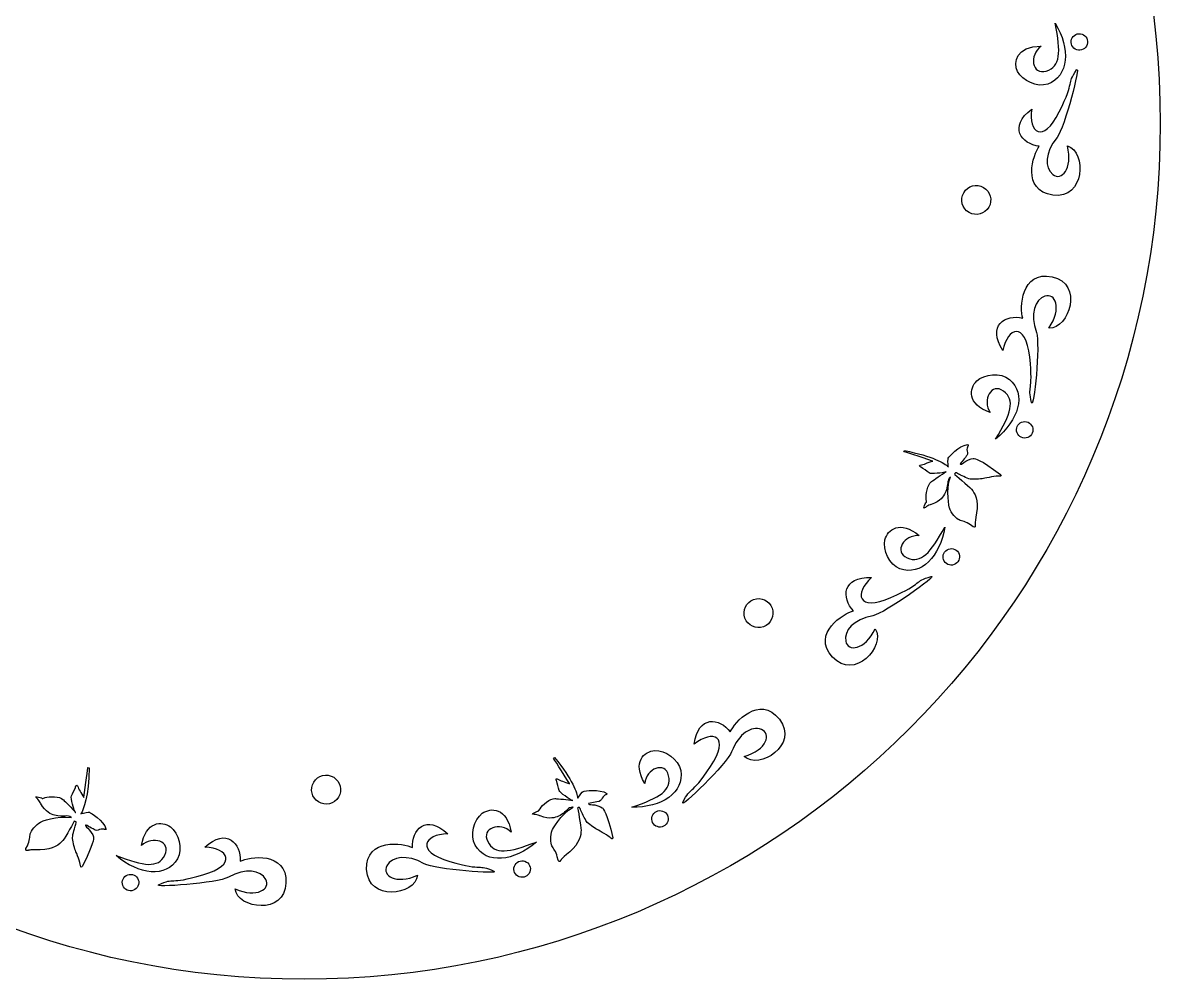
# Model space of a CAD drawing. Header units: centimetres. Extents: x -10.9 to 10.9, y -10.9 to 10.9.
# Drawn here: x -3.57 to 10.86, y -10.86 to 1.28 of the extents above; entities that cross this region are included whole.
import ezdxf

# ---------------------------------------------------------------- set-up
doc = ezdxf.new("R2010")
doc.units = ezdxf.units.CM
doc.header["$MEASUREMENT"] = 0
doc.layers.add('Camada 1', color=7, linetype='Continuous')

msp = doc.modelspace()

# ---------------------------------------------------------------- linework, layer by layer
at = {"layer": 'Camada 1'}
msp.add_ellipse((-0.00001, 0.00001), major_axis=(0, 10.86114), ratio=1, dxfattribs=at)
at = {"layer": 'Camada 1', "color": 7}
for points, knots in [([(9.41518, 0.66684), (9.23127, 0.61117), (9.19312, 0.86769), (9.34959, 0.98056), (9.34959, 0.98056), (9.03061, 0.98162), (8.99267, 0.77844), (9.05064, 0.66129), (9.05064, 0.66129), (9.10903, 0.54432), (9.29898, 0.45227), (9.43347, 0.50132), (9.43347, 0.50132), (9.70319, 0.59951), (9.72091, 0.95029), (9.52883, 1.27316), (9.52883, 1.27316), (9.59928, 0.90087), (9.59965, 0.72299), (9.41518, 0.66684)], [0, 0, 0, 0, 0.16666667, 0.16666667, 0.16666667, 0.16666667, 0.33333333, 0.33333333, 0.33333333, 0.33333333, 0.5, 0.5, 0.5, 0.5, 0.66666667, 0.66666667, 0.66666667, 0.66666667, 1, 1, 1, 1]), ([(9.73591, 1.06941), (9.71702, 1.01464), (9.7466, 0.95537), (9.80132, 0.93688), (9.80132, 0.93688), (9.85598, 0.91839), (9.91517, 0.94778), (9.93364, 1.00236), (9.93364, 1.00236), (9.95213, 1.05705), (9.92277, 1.1164), (9.86845, 1.13508), (9.86845, 1.13508), (9.81394, 1.15328), (9.75438, 1.12391), (9.73591, 1.06941)], [0, 0, 0, 0, 0.2, 0.2, 0.2, 0.2, 0.4, 0.4, 0.4, 0.4, 0.6, 0.6, 0.6, 0.6, 1, 1, 1, 1]), ([(9.58021, 0.149), (9.37275, -0.27042), (9.18498, -0.11072), (9.23027, 0.1843), (9.23027, 0.1843), (8.9288, -0.04017), (9.10301, -0.2638), (9.32584, -0.28793), (9.32584, -0.28793), (9.24993, -0.38546), (9.09211, -0.85075), (9.49808, -0.90788), (9.49808, -0.90788), (9.90443, -0.9649), (9.93089, -0.36178), (9.68239, -0.28336), (9.68239, -0.28336), (9.75634, -0.58181), (9.60296, -0.73175), (9.49689, -0.64642), (9.49689, -0.64642), (9.39103, -0.5608), (9.39434, -0.37057), (9.55176, -0.17692), (9.55176, -0.17692), (9.65063, -0.05529), (9.85809, 0.76434), (9.79915, 0.67985), (9.79915, 0.67985), (9.6635, 0.4846), (9.78727, 0.56836), (9.58021, 0.149)], [0, 0, 0, 0, 0.11111111, 0.11111111, 0.11111111, 0.11111111, 0.22222222, 0.22222222, 0.22222222, 0.22222222, 0.33333333, 0.33333333, 0.33333333, 0.33333333, 0.44444444, 0.44444444, 0.44444444, 0.44444444, 0.55555556, 0.55555556, 0.55555556, 0.55555556, 0.66666667, 0.66666667, 0.66666667, 0.66666667, 0.77777778, 0.77777778, 0.77777778, 0.77777778, 1, 1, 1, 1]), ([(8.36757, -0.87772), (8.31677, -0.96588), (8.34696, -1.07806), (8.43451, -1.12886), (8.43451, -1.12886), (8.52267, -1.17955), (8.63475, -1.1495), (8.68576, -1.06174), (8.68576, -1.06174), (8.73656, -0.97387), (8.70637, -0.86148), (8.61882, -0.81089), (8.61882, -0.81089), (8.53084, -0.75998), (8.41816, -0.79014), (8.36757, -0.87772)], [0, 0, 0, 0, 0.2, 0.2, 0.2, 0.2, 0.4, 0.4, 0.4, 0.4, 0.6, 0.6, 0.6, 0.6, 1, 1, 1, 1]), ([(9.22932, -3.54035), (9.25578, -3.63981), (9.34121, -2.79888), (9.28983, -2.65066), (9.28983, -2.65066), (9.2081, -2.41489), (9.2702, -2.23466), (9.39863, -2.19068), (9.39863, -2.19068), (9.52785, -2.1466), (9.62048, -2.34006), (9.44882, -2.59549), (9.44882, -2.59549), (9.70901, -2.60658), (9.89059, -2.03071), (9.48949, -1.94549), (9.48949, -1.94549), (9.08841, -1.86014), (9.07751, -2.35147), (9.11563, -2.46918), (9.11563, -2.46918), (8.89804, -2.41539), (8.6579, -2.5661), (8.86398, -2.88021), (8.86398, -2.88021), (8.92237, -2.58761), (9.15357, -2.50178), (9.20476, -2.96662), (9.20476, -2.96662), (9.25617, -3.43153), (9.16859, -3.31059), (9.22932, -3.54035)], [0, 0, 0, 0, 0.11111111, 0.11111111, 0.11111111, 0.11111111, 0.22222222, 0.22222222, 0.22222222, 0.22222222, 0.33333333, 0.33333333, 0.33333333, 0.33333333, 0.44444444, 0.44444444, 0.44444444, 0.44444444, 0.55555556, 0.55555556, 0.55555556, 0.55555556, 0.66666667, 0.66666667, 0.66666667, 0.66666667, 0.77777778, 0.77777778, 0.77777778, 0.77777778, 1, 1, 1, 1]), ([(8.77238, -4.00528), (9.06332, -3.76795), (9.16627, -3.43193), (8.94674, -3.24754), (8.94674, -3.24754), (8.83699, -3.15539), (8.62699, -3.1769), (8.53243, -3.2668), (8.53243, -3.2668), (8.43723, -3.35731), (8.40358, -3.56107), (8.70385, -3.66899), (8.70385, -3.66899), (8.59564, -3.50968), (8.71904, -3.28159), (8.87279, -3.39721), (8.87279, -3.39721), (9.02731, -3.51281), (8.966, -3.67947), (8.77238, -4.00528)], [0, 0, 0, 0, 0.16666667, 0.16666667, 0.16666667, 0.16666667, 0.33333333, 0.33333333, 0.33333333, 0.33333333, 0.5, 0.5, 0.5, 0.5, 0.66666667, 0.66666667, 0.66666667, 0.66666667, 1, 1, 1, 1]), ([(9.13862, -3.99144), (9.19622, -3.99282), (9.24408, -3.94707), (9.24567, -3.88947), (9.24567, -3.88947), (9.24683, -3.83176), (9.20109, -3.78401), (9.1433, -3.78263), (9.1433, -3.78263), (9.08567, -3.78147), (9.03802, -3.82692), (9.03665, -3.88442), (9.03665, -3.88442), (9.03508, -3.9422), (9.08102, -3.99027), (9.13862, -3.99144)], [0, 0, 0, 0, 0.2, 0.2, 0.2, 0.2, 0.4, 0.4, 0.4, 0.4, 0.6, 0.6, 0.6, 0.6, 1, 1, 1, 1]), ([(8.25507, -4.44255), (8.2615, -4.42133), (8.28465, -4.44043), (8.30277, -4.44959), (8.30277, -4.44959), (8.32047, -4.45835), (8.41292, -4.50409), (8.44774, -4.51224), (8.44774, -4.51224), (8.48219, -4.52079), (8.57657, -4.51203), (8.61689, -4.50465), (8.61689, -4.50465), (8.65716, -4.49745), (8.78231, -4.46943), (8.8189, -4.47584), (8.8189, -4.47584), (8.8551, -4.48206), (8.83485, -4.45658), (8.83485, -4.45658), (8.83485, -4.45658), (8.57659, -4.25767), (8.50986, -4.25145), (8.48766, -4.25105), (8.48766, -4.25105), (8.46491, -4.25028), (8.39212, -4.27828), (8.36876, -4.30026), (8.36876, -4.30026), (8.34561, -4.32188), (8.32381, -4.32889), (8.32285, -4.32108), (8.32285, -4.32108), (8.32206, -4.31391), (8.39368, -4.23332), (8.40749, -4.21268), (8.40749, -4.21268), (8.42188, -4.19225), (8.40847, -4.16228), (8.40847, -4.136), (8.40847, -4.136), (8.40887, -4.10954), (8.41839, -4.09708), (8.41839, -4.09708), (8.41839, -4.09708), (8.42265, -4.08734), (8.43202, -4.07295), (8.41548, -4.07549), (8.41548, -4.07549), (8.30629, -4.08404), (8.179, -4.23567), (8.17085, -4.24636), (8.17085, -4.24636), (8.16482, -4.25414), (8.16831, -4.31856), (8.17045, -4.34934), (8.17045, -4.34934), (8.17045, -4.34934), (8.17278, -4.35595), (8.17278, -4.35595), (8.17278, -4.35595), (8.12082, -4.31216), (7.97564, -4.2203), (7.61385, -4.15042), (7.61385, -4.15042), (7.61385, -4.15042), (7.608, -4.16558), (7.608, -4.16558), (7.608, -4.16558), (7.608, -4.16558), (7.82051, -4.23157), (7.97154, -4.28372), (7.97154, -4.28372), (7.97154, -4.28372), (7.97466, -4.2847), (7.97466, -4.2847), (7.97466, -4.2847), (7.94876, -4.29248), (7.90576, -4.3061), (7.88745, -4.31584), (7.88745, -4.31584), (7.85983, -4.33103), (7.83861, -4.32791), (7.81448, -4.33706), (7.81448, -4.33706), (7.79035, -4.34561), (7.82655, -4.36373), (7.83239, -4.36722), (7.83239, -4.36722), (7.84776, -4.37579), (7.90205, -4.41548), (7.92775, -4.43498), (7.92775, -4.43498), (7.95111, -4.45289), (8.11867, -4.42913), (8.11867, -4.42913), (8.11867, -4.42913), (8.11867, -4.42913), (8.18095, -4.4013), (8.12081, -4.43437), (8.12081, -4.43437), (8.0607, -4.46765), (7.95383, -4.54804), (7.95383, -4.54804), (7.95383, -4.54804), (7.90732, -4.58072), (7.88144, -4.7119), (7.89155, -4.7668), (7.89155, -4.7668), (7.90187, -4.82146), (7.89017, -4.79911), (7.87851, -4.82731), (7.87851, -4.82731), (7.86684, -4.85573), (7.85729, -4.87771), (7.86197, -4.88004), (7.86197, -4.88004), (7.86623, -4.88218), (7.89036, -4.86372), (7.91139, -4.85221), (7.91139, -4.85221), (7.9324, -4.84134), (7.95267, -4.83567), (7.95267, -4.83567), (7.95267, -4.83567), (8.07996, -4.79053), (8.1074, -4.7333), (8.1323, -4.68835), (8.1323, -4.68835), (8.15701, -4.64282), (8.16773, -4.55582), (8.16791, -4.535), (8.16791, -4.535), (8.16751, -4.51378), (8.19847, -4.48206), (8.19847, -4.48206), (8.19847, -4.48206), (8.13579, -4.65682), (8.18601, -4.87849), (8.18601, -4.87849), (8.18601, -4.87849), (8.20411, -4.94329), (8.27959, -5.01726), (8.31113, -5.03184), (8.31113, -5.03184), (8.34322, -5.04626), (8.39617, -5.05033), (8.4526, -5.0951), (8.4526, -5.0951), (8.50925, -5.13987), (8.51451, -5.12627), (8.51353, -5.10386), (8.51353, -5.10386), (8.51237, -5.08148), (8.50459, -5.10502), (8.53123, -4.94252), (8.53123, -4.94252), (8.55827, -4.78001), (8.50477, -4.68796), (8.46643, -4.64243), (8.46643, -4.64243), (8.42889, -4.59727), (8.25098, -4.45444), (8.25098, -4.45444), (8.25098, -4.45444), (8.25098, -4.45444), (8.25507, -4.44255), (8.25507, -4.44255)], [0, 0, 0, 0, 0.02325581, 0.02325581, 0.02325581, 0.02325581, 0.04651163, 0.04651163, 0.04651163, 0.04651163, 0.06976744, 0.06976744, 0.06976744, 0.06976744, 0.09302326, 0.09302326, 0.09302326, 0.09302326, 0.11627907, 0.11627907, 0.11627907, 0.11627907, 0.13953488, 0.13953488, 0.13953488, 0.13953488, 0.1627907, 0.1627907, 0.1627907, 0.1627907, 0.18604651, 0.18604651, 0.18604651, 0.18604651, 0.20930233, 0.20930233, 0.20930233, 0.20930233, 0.23255814, 0.23255814, 0.23255814, 0.23255814, 0.25581395, 0.25581395, 0.25581395, 0.25581395, 0.27906977, 0.27906977, 0.27906977, 0.27906977, 0.30232558, 0.30232558, 0.30232558, 0.30232558, 0.3255814, 0.3255814, 0.3255814, 0.3255814, 0.34883721, 0.34883721, 0.34883721, 0.34883721, 0.37209302, 0.37209302, 0.37209302, 0.37209302, 0.39534884, 0.39534884, 0.39534884, 0.39534884, 0.41860465, 0.41860465, 0.41860465, 0.41860465, 0.44186047, 0.44186047, 0.44186047, 0.44186047, 0.46511628, 0.46511628, 0.46511628, 0.46511628, 0.48837209, 0.48837209, 0.48837209, 0.48837209, 0.51162791, 0.51162791, 0.51162791, 0.51162791, 0.53488372, 0.53488372, 0.53488372, 0.53488372, 0.55813953, 0.55813953, 0.55813953, 0.55813953, 0.58139535, 0.58139535, 0.58139535, 0.58139535, 0.60465116, 0.60465116, 0.60465116, 0.60465116, 0.62790698, 0.62790698, 0.62790698, 0.62790698, 0.65116279, 0.65116279, 0.65116279, 0.65116279, 0.6744186, 0.6744186, 0.6744186, 0.6744186, 0.69767442, 0.69767442, 0.69767442, 0.69767442, 0.72093023, 0.72093023, 0.72093023, 0.72093023, 0.74418605, 0.74418605, 0.74418605, 0.74418605, 0.76744186, 0.76744186, 0.76744186, 0.76744186, 0.79069767, 0.79069767, 0.79069767, 0.79069767, 0.81395349, 0.81395349, 0.81395349, 0.81395349, 0.8372093, 0.8372093, 0.8372093, 0.8372093, 0.86046512, 0.86046512, 0.86046512, 0.86046512, 0.88372093, 0.88372093, 0.88372093, 0.88372093, 0.90697674, 0.90697674, 0.90697674, 0.90697674, 0.93023256, 0.93023256, 0.93023256, 0.93023256, 0.95348837, 0.95348837, 0.95348837, 0.95348837, 1, 1, 1, 1]), ([(7.651, -5.51295), (7.47428, -5.43744), (7.61012, -5.21635), (7.80258, -5.23035), (7.80258, -5.23035), (7.55874, -5.02445), (7.39914, -5.15582), (7.3684, -5.2829), (7.3684, -5.2829), (7.33787, -5.40998), (7.42425, -5.60265), (7.55874, -5.65149), (7.55874, -5.65149), (7.82846, -5.7496), (8.06764, -5.49229), (8.12799, -5.12158), (8.12799, -5.12158), (7.94251, -5.45204), (7.82869, -5.58867), (7.651, -5.51295)], [0, 0, 0, 0, 0.16666667, 0.16666667, 0.16666667, 0.16666667, 0.33333333, 0.33333333, 0.33333333, 0.33333333, 0.5, 0.5, 0.5, 0.5, 0.66666667, 0.66666667, 0.66666667, 0.66666667, 1, 1, 1, 1]), ([(8.15561, -5.41077), (8.106, -5.44075), (8.09063, -5.50515), (8.12061, -5.55441), (8.12061, -5.55441), (8.15059, -5.60367), (8.2148, -5.61921), (8.26404, -5.58923), (8.26404, -5.58923), (8.31328, -5.55925), (8.32905, -5.49504), (8.29926, -5.44561), (8.29926, -5.44561), (8.26927, -5.39659), (8.20469, -5.381), (8.15561, -5.41077)], [0, 0, 0, 0, 0.2, 0.2, 0.2, 0.2, 0.4, 0.4, 0.4, 0.4, 0.6, 0.6, 0.6, 0.6, 1, 1, 1, 1]), ([(7.44449, -6.01563), (7.01616, -6.20362), (6.97491, -5.96076), (7.19927, -5.76377), (7.19927, -5.76377), (6.82404, -5.74199), (6.81396, -6.02536), (6.96906, -6.18687), (6.96906, -6.18687), (6.8482, -6.21293), (6.42823, -6.46788), (6.70244, -6.77247), (6.70244, -6.77247), (6.97684, -7.07743), (7.38496, -6.63256), (7.24502, -6.41261), (7.24502, -6.41261), (7.10976, -6.6886), (6.89609, -6.70513), (6.86963, -6.57144), (6.86963, -6.57144), (6.84354, -6.43793), (6.96829, -6.29429), (7.2133, -6.24701), (7.2133, -6.24701), (7.36745, -6.21743), (8.05306, -5.7229), (7.9536, -5.74975), (7.9536, -5.74975), (7.72418, -5.81206), (7.87285, -5.82765), (7.44449, -6.01563)], [0, 0, 0, 0, 0.11111111, 0.11111111, 0.11111111, 0.11111111, 0.22222222, 0.22222222, 0.22222222, 0.22222222, 0.33333333, 0.33333333, 0.33333333, 0.33333333, 0.44444444, 0.44444444, 0.44444444, 0.44444444, 0.55555556, 0.55555556, 0.55555556, 0.55555556, 0.66666667, 0.66666667, 0.66666667, 0.66666667, 0.77777778, 0.77777778, 0.77777778, 0.77777778, 1, 1, 1, 1]), ([(5.70115, -6.04077), (5.60561, -6.07559), (5.55656, -6.18089), (5.591, -6.27622), (5.591, -6.27622), (5.62566, -6.37179), (5.73134, -6.42084), (5.82666, -6.38597), (5.82666, -6.38597), (5.92202, -6.35173), (5.97107, -6.24606), (5.93644, -6.15068), (5.93644, -6.15068), (5.90141, -6.05514), (5.79629, -6.00611), (5.70115, -6.04077)], [0, 0, 0, 0, 0.2, 0.2, 0.2, 0.2, 0.4, 0.4, 0.4, 0.4, 0.6, 0.6, 0.6, 0.6, 1, 1, 1, 1]), ([(4.80437, -8.61646), (4.76077, -8.70967), (5.36679, -8.12039), (5.42265, -7.97384), (5.42265, -7.97384), (5.51158, -7.74069), (5.67506, -7.64242), (5.80175, -7.69145), (5.80175, -7.69145), (5.92886, -7.74069), (5.87573, -7.94836), (5.5799, -8.03377), (5.5799, -8.03377), (5.7722, -8.20953), (6.28128, -7.8851), (6.02887, -7.56183), (6.02887, -7.56183), (5.77646, -7.23856), (5.45242, -7.60816), (5.40572, -7.72278), (5.40572, -7.72278), (5.27396, -7.54178), (4.99292, -7.50267), (4.94894, -7.87574), (4.94894, -7.87574), (5.18191, -7.68931), (5.41405, -7.77221), (5.15447, -8.16104), (5.15447, -8.16104), (4.89486, -8.5501), (4.90555, -8.40122), (4.80437, -8.61646)], [0, 0, 0, 0, 0.11111111, 0.11111111, 0.11111111, 0.11111111, 0.22222222, 0.22222222, 0.22222222, 0.22222222, 0.33333333, 0.33333333, 0.33333333, 0.33333333, 0.44444444, 0.44444444, 0.44444444, 0.44444444, 0.55555556, 0.55555556, 0.55555556, 0.55555556, 0.66666667, 0.66666667, 0.66666667, 0.66666667, 0.77777778, 0.77777778, 0.77777778, 0.77777778, 1, 1, 1, 1]), ([(3.47815, -8.68147), (3.49683, -8.66901), (3.5022, -8.69877), (3.51027, -8.71729), (3.51027, -8.71729), (3.51826, -8.73557), (3.55961, -8.82976), (3.58102, -8.85858), (3.58102, -8.85858), (3.60184, -8.88739), (3.67987, -8.94129), (3.7154, -8.96134), (3.7154, -8.96134), (3.75083, -8.98177), (3.86478, -9.04095), (3.8887, -9.06916), (3.8887, -9.06916), (3.91227, -9.09718), (3.91323, -9.06469), (3.91323, -9.06469), (3.91323, -9.06469), (3.84335, -8.74629), (3.79618, -8.69861), (3.77943, -8.68401), (3.77943, -8.68401), (3.7626, -8.66882), (3.68873, -8.64374), (3.65682, -8.64549), (3.65682, -8.64549), (3.6251, -8.64721), (3.60388, -8.63829), (3.60806, -8.63184), (3.60806, -8.63184), (3.61213, -8.62581), (3.71871, -8.61006), (3.74284, -8.60324), (3.74284, -8.60324), (3.76676, -8.59684), (3.77583, -8.56527), (3.79277, -8.54506), (3.79277, -8.54506), (3.81007, -8.525), (3.82518, -8.52151), (3.82518, -8.52151), (3.82518, -8.52151), (3.83481, -8.51701), (3.85124, -8.51198), (3.83706, -8.50323), (3.83706, -8.50323), (3.74771, -8.43978), (3.55271, -8.47402), (3.53977, -8.47696), (3.53977, -8.47696), (3.53014, -8.4791), (3.49151, -8.53067), (3.4732, -8.55578), (3.4732, -8.55578), (3.4732, -8.55578), (3.47077, -8.56221), (3.47077, -8.56221), (3.47077, -8.56221), (3.4591, -8.49506), (3.40695, -8.33139), (3.17467, -8.04551), (3.17467, -8.04551), (3.17467, -8.04551), (3.16057, -8.05332), (3.16057, -8.05332), (3.16057, -8.05332), (3.16057, -8.05332), (3.28085, -8.24051), (3.36316, -8.37754), (3.36316, -8.37754), (3.36316, -8.37754), (3.36483, -8.38027), (3.36483, -8.38027), (3.36483, -8.38027), (3.33983, -8.36958), (3.29837, -8.35244), (3.27794, -8.34796), (3.27794, -8.34796), (3.2472, -8.34174), (3.2327, -8.32597), (3.20857, -8.31722), (3.20857, -8.31722), (3.18444, -8.30847), (3.20058, -8.34542), (3.20283, -8.35204), (3.20283, -8.35204), (3.20913, -8.36839), (3.22521, -8.43358), (3.2323, -8.4651), (3.2323, -8.4651), (3.2387, -8.49373), (3.38213, -8.58345), (3.38213, -8.58345), (3.38213, -8.58345), (3.38213, -8.58345), (3.44791, -8.60192), (3.38046, -8.5889), (3.38046, -8.5889), (3.31294, -8.57567), (3.17954, -8.56847), (3.17954, -8.56847), (3.17954, -8.56847), (3.12289, -8.56379), (3.01888, -8.64747), (2.99134, -8.69592), (2.99134, -8.69592), (2.9639, -8.74458), (2.96946, -8.71986), (2.94247, -8.73407), (2.94247, -8.73407), (2.91524, -8.74828), (2.89363, -8.75915), (2.89567, -8.76384), (2.89567, -8.76384), (2.89771, -8.76831), (2.92798, -8.7695), (2.95142, -8.77434), (2.95142, -8.77434), (2.97478, -8.77939), (2.99375, -8.78815), (2.99375, -8.78815), (2.99375, -8.78815), (3.12035, -8.83543), (3.17806, -8.80916), (3.22611, -8.79066), (3.22611, -8.79066), (3.27429, -8.7718), (3.3384, -8.71205), (3.35205, -8.69589), (3.35205, -8.69589), (3.36539, -8.67975), (3.40954, -8.67528), (3.40954, -8.67528), (3.40954, -8.67528), (3.2491, -8.76889), (3.14498, -8.9709), (3.14498, -8.9709), (3.14498, -8.9709), (3.11733, -9.0322), (3.12746, -9.1373), (3.14233, -9.16881), (3.14233, -9.16881), (3.1576, -9.20053), (3.19546, -9.23771), (3.20996, -9.30817), (3.20996, -9.30817), (3.22446, -9.37903), (3.2375, -9.37201), (3.25105, -9.3541), (3.25105, -9.3541), (3.26457, -9.33619), (3.24335, -9.34921), (3.36839, -9.24181), (3.36839, -9.24181), (3.49346, -9.13457), (3.51174, -9.02985), (3.51164, -8.97051), (3.51164, -8.97051), (3.51193, -8.91172), (3.46745, -8.68772), (3.46745, -8.68772), (3.46745, -8.68772), (3.46745, -8.68772), (3.47815, -8.68147), (3.47815, -8.68147)], [0, 0, 0, 0, 0.02325581, 0.02325581, 0.02325581, 0.02325581, 0.04651163, 0.04651163, 0.04651163, 0.04651163, 0.06976744, 0.06976744, 0.06976744, 0.06976744, 0.09302326, 0.09302326, 0.09302326, 0.09302326, 0.11627907, 0.11627907, 0.11627907, 0.11627907, 0.13953488, 0.13953488, 0.13953488, 0.13953488, 0.1627907, 0.1627907, 0.1627907, 0.1627907, 0.18604651, 0.18604651, 0.18604651, 0.18604651, 0.20930233, 0.20930233, 0.20930233, 0.20930233, 0.23255814, 0.23255814, 0.23255814, 0.23255814, 0.25581395, 0.25581395, 0.25581395, 0.25581395, 0.27906977, 0.27906977, 0.27906977, 0.27906977, 0.30232558, 0.30232558, 0.30232558, 0.30232558, 0.3255814, 0.3255814, 0.3255814, 0.3255814, 0.34883721, 0.34883721, 0.34883721, 0.34883721, 0.37209302, 0.37209302, 0.37209302, 0.37209302, 0.39534884, 0.39534884, 0.39534884, 0.39534884, 0.41860465, 0.41860465, 0.41860465, 0.41860465, 0.44186047, 0.44186047, 0.44186047, 0.44186047, 0.46511628, 0.46511628, 0.46511628, 0.46511628, 0.48837209, 0.48837209, 0.48837209, 0.48837209, 0.51162791, 0.51162791, 0.51162791, 0.51162791, 0.53488372, 0.53488372, 0.53488372, 0.53488372, 0.55813953, 0.55813953, 0.55813953, 0.55813953, 0.58139535, 0.58139535, 0.58139535, 0.58139535, 0.60465116, 0.60465116, 0.60465116, 0.60465116, 0.62790698, 0.62790698, 0.62790698, 0.62790698, 0.65116279, 0.65116279, 0.65116279, 0.65116279, 0.6744186, 0.6744186, 0.6744186, 0.6744186, 0.69767442, 0.69767442, 0.69767442, 0.69767442, 0.72093023, 0.72093023, 0.72093023, 0.72093023, 0.74418605, 0.74418605, 0.74418605, 0.74418605, 0.76744186, 0.76744186, 0.76744186, 0.76744186, 0.79069767, 0.79069767, 0.79069767, 0.79069767, 0.81395349, 0.81395349, 0.81395349, 0.81395349, 0.8372093, 0.8372093, 0.8372093, 0.8372093, 0.86046512, 0.86046512, 0.86046512, 0.86046512, 0.88372093, 0.88372093, 0.88372093, 0.88372093, 0.90697674, 0.90697674, 0.90697674, 0.90697674, 0.93023256, 0.93023256, 0.93023256, 0.93023256, 0.95348837, 0.95348837, 0.95348837, 0.95348837, 1, 1, 1, 1]), ([(4.15543, -8.67893), (4.53114, -8.68398), (4.82599, -8.49287), (4.77614, -8.21049), (4.77614, -8.21049), (4.75132, -8.06941), (4.57667, -7.95088), (4.44628, -7.95884), (4.44628, -7.95884), (4.31539, -7.96704), (4.15855, -8.10153), (4.31917, -8.37709), (4.31917, -8.37709), (4.33872, -8.18558), (4.57978, -8.09023), (4.62336, -8.27763), (4.62336, -8.27763), (4.66724, -8.46525), (4.51312, -8.5536), (4.15543, -8.67893)], [0, 0, 0, 0, 0.16666667, 0.16666667, 0.16666667, 0.16666667, 0.33333333, 0.33333333, 0.33333333, 0.33333333, 0.5, 0.5, 0.5, 0.5, 0.66666667, 0.66666667, 0.66666667, 0.66666667, 1, 1, 1, 1]), ([(-2.90588, -8.858), (-2.8836, -8.86051), (-2.89868, -8.88679), (-2.90421, -8.90605), (-2.90421, -8.90605), (-2.90985, -8.92513), (-2.93876, -9.02397), (-2.94101, -9.0598), (-2.94101, -9.0598), (-2.94344, -9.09523), (-2.91834, -9.18651), (-2.90402, -9.22482), (-2.90402, -9.22482), (-2.89002, -9.26337), (-2.84078, -9.3819), (-2.84068, -9.41887), (-2.84068, -9.41887), (-2.84057, -9.45546), (-2.81888, -9.43133), (-2.81888, -9.43133), (-2.81888, -9.43133), (-2.66778, -9.14233), (-2.67331, -9.07557), (-2.67669, -9.05358), (-2.67669, -9.05358), (-2.67981, -9.0312), (-2.72029, -8.96447), (-2.74577, -8.94518), (-2.74577, -8.94518), (-2.77128, -8.9261), (-2.78178, -8.90586), (-2.77448, -8.90335), (-2.77448, -8.90335), (-2.76747, -8.90139), (-2.67571, -8.95785), (-2.65285, -8.96833), (-2.65285, -8.96833), (-2.63028, -8.97865), (-2.60313, -8.96015), (-2.57715, -8.95568), (-2.57715, -8.95568), (-2.55109, -8.95161), (-2.53717, -8.95841), (-2.53717, -8.95841), (-2.53717, -8.95841), (-2.52685, -8.96116), (-2.51098, -8.96794), (-2.51624, -8.95201), (-2.51624, -8.95201), (-2.54397, -8.84612), (-2.71534, -8.74688), (-2.72711, -8.74085), (-2.72711, -8.74085), (-2.73587, -8.73638), (-2.79873, -8.75098), (-2.82879, -8.75858), (-2.82879, -8.75858), (-2.82879, -8.75858), (-2.83482, -8.76189), (-2.83482, -8.76189), (-2.83482, -8.76189), (-2.80066, -8.7031), (-2.73536, -8.54393), (-2.72954, -8.17592), (-2.72954, -8.17592), (-2.72954, -8.17592), (-2.74542, -8.17261), (-2.74542, -8.17261), (-2.74542, -8.17261), (-2.74542, -8.17261), (-2.77355, -8.3933), (-2.79865, -8.55115), (-2.79865, -8.55115), (-2.79865, -8.55115), (-2.79905, -8.55425), (-2.79905, -8.55425), (-2.79905, -8.55425), (-2.8113, -8.53012), (-2.83194, -8.49022), (-2.84488, -8.47387), (-2.84488, -8.47387), (-2.86454, -8.44934), (-2.86541, -8.42775), (-2.87835, -8.40558), (-2.87835, -8.40558), (-2.8911, -8.38357), (-2.90259, -8.42212), (-2.90502, -8.42852), (-2.90502, -8.42852), (-2.91076, -8.44527), (-2.94042, -8.50559), (-2.95521, -8.53419), (-2.95521, -8.53419), (-2.96865, -8.56028), (-2.91629, -8.72104), (-2.91629, -8.72104), (-2.91629, -8.72104), (-2.91629, -8.72104), (-2.87785, -8.77748), (-2.92105, -8.72416), (-2.92105, -8.72416), (-2.96426, -8.67063), (-3.06186, -8.57935), (-3.06186, -8.57935), (-3.06186, -8.57935), (-3.10224, -8.53945), (-3.23585, -8.53673), (-3.28811, -8.55617), (-3.28811, -8.55617), (-3.34029, -8.57564), (-3.32031, -8.56046), (-3.35, -8.55384), (-3.35, -8.55384), (-3.37998, -8.54723), (-3.4035, -8.54177), (-3.40498, -8.54646), (-3.40498, -8.54646), (-3.40636, -8.55133), (-3.38387, -8.57175), (-3.369, -8.59065), (-3.369, -8.59065), (-3.35439, -8.60933), (-3.34545, -8.62819), (-3.34545, -8.62819), (-3.34545, -8.62819), (-3.27899, -8.74593), (-3.21787, -8.76307), (-3.16903, -8.77961), (-3.16903, -8.77961), (-3.12008, -8.79615), (-3.0325, -8.79168), (-3.01189, -8.78818), (-3.01189, -8.78818), (-2.99115, -8.78408), (-2.95437, -8.809), (-2.95437, -8.809), (-2.95437, -8.809), (-3.13751, -8.77765), (-3.34712, -8.86544), (-3.34712, -8.86544), (-3.34712, -8.86544), (-3.40774, -8.89465), (-3.46769, -8.9818), (-3.47645, -9.01527), (-3.47645, -9.01527), (-3.48502, -9.04935), (-3.47994, -9.10227), (-3.51421, -9.16574), (-3.51421, -9.16574), (-3.54855, -9.22937), (-3.53397, -9.23231), (-3.51228, -9.22741), (-3.51228, -9.22741), (-3.49037, -9.22217), (-3.5149, -9.21847), (-3.35025, -9.21672), (-3.35025, -9.21672), (-3.1856, -9.21497), (-3.10416, -9.14647), (-3.06601, -9.10094), (-3.06601, -9.10094), (-3.02804, -9.05617), (-2.91811, -8.85591), (-2.91811, -8.85591), (-2.91811, -8.85591), (-2.91811, -8.85591), (-2.90588, -8.858), (-2.90588, -8.858)], [0, 0, 0, 0, 0.02325581, 0.02325581, 0.02325581, 0.02325581, 0.04651163, 0.04651163, 0.04651163, 0.04651163, 0.06976744, 0.06976744, 0.06976744, 0.06976744, 0.09302326, 0.09302326, 0.09302326, 0.09302326, 0.11627907, 0.11627907, 0.11627907, 0.11627907, 0.13953488, 0.13953488, 0.13953488, 0.13953488, 0.1627907, 0.1627907, 0.1627907, 0.1627907, 0.18604651, 0.18604651, 0.18604651, 0.18604651, 0.20930233, 0.20930233, 0.20930233, 0.20930233, 0.23255814, 0.23255814, 0.23255814, 0.23255814, 0.25581395, 0.25581395, 0.25581395, 0.25581395, 0.27906977, 0.27906977, 0.27906977, 0.27906977, 0.30232558, 0.30232558, 0.30232558, 0.30232558, 0.3255814, 0.3255814, 0.3255814, 0.3255814, 0.34883721, 0.34883721, 0.34883721, 0.34883721, 0.37209302, 0.37209302, 0.37209302, 0.37209302, 0.39534884, 0.39534884, 0.39534884, 0.39534884, 0.41860465, 0.41860465, 0.41860465, 0.41860465, 0.44186047, 0.44186047, 0.44186047, 0.44186047, 0.46511628, 0.46511628, 0.46511628, 0.46511628, 0.48837209, 0.48837209, 0.48837209, 0.48837209, 0.51162791, 0.51162791, 0.51162791, 0.51162791, 0.53488372, 0.53488372, 0.53488372, 0.53488372, 0.55813953, 0.55813953, 0.55813953, 0.55813953, 0.58139535, 0.58139535, 0.58139535, 0.58139535, 0.60465116, 0.60465116, 0.60465116, 0.60465116, 0.62790698, 0.62790698, 0.62790698, 0.62790698, 0.65116279, 0.65116279, 0.65116279, 0.65116279, 0.6744186, 0.6744186, 0.6744186, 0.6744186, 0.69767442, 0.69767442, 0.69767442, 0.69767442, 0.72093023, 0.72093023, 0.72093023, 0.72093023, 0.74418605, 0.74418605, 0.74418605, 0.74418605, 0.76744186, 0.76744186, 0.76744186, 0.76744186, 0.79069767, 0.79069767, 0.79069767, 0.79069767, 0.81395349, 0.81395349, 0.81395349, 0.81395349, 0.8372093, 0.8372093, 0.8372093, 0.8372093, 0.86046512, 0.86046512, 0.86046512, 0.86046512, 0.88372093, 0.88372093, 0.88372093, 0.88372093, 0.90697674, 0.90697674, 0.90697674, 0.90697674, 0.93023256, 0.93023256, 0.93023256, 0.93023256, 0.95348837, 0.95348837, 0.95348837, 0.95348837, 1, 1, 1, 1]), ([(0.33961, -8.28195), (0.24425, -8.2471), (0.13887, -8.29634), (0.10402, -8.39133), (0.10402, -8.39133), (0.06939, -8.48687), (0.11852, -8.59218), (0.21388, -8.62699), (0.21388, -8.62699), (0.30916, -8.66181), (0.41462, -8.6126), (0.44925, -8.51724), (0.44925, -8.51724), (0.48391, -8.42186), (0.43478, -8.31619), (0.33961, -8.28195)], [0, 0, 0, 0, 0.2, 0.2, 0.2, 0.2, 0.4, 0.4, 0.4, 0.4, 0.6, 0.6, 0.6, 0.6, 1, 1, 1, 1]), ([(1.8462, -9.36536), (1.39712, -9.23399), (1.52179, -9.02148), (1.82014, -9.01465), (1.82014, -9.01465), (1.54672, -8.75679), (1.35675, -8.96755), (1.37175, -9.19076), (1.37175, -9.19076), (1.26248, -9.13316), (0.77683, -9.05844), (0.79104, -9.4681), (0.79104, -9.4681), (0.80533, -9.87815), (1.40408, -9.79952), (1.43813, -9.54107), (1.43813, -9.54107), (1.1569, -9.66582), (0.98262, -9.54088), (1.04832, -9.42156), (1.04832, -9.42156), (1.1141, -9.30247), (1.30221, -9.27268), (1.52026, -9.39412), (1.52026, -9.39412), (1.65739, -9.47043), (2.50054, -9.53231), (2.40693, -9.48911), (2.40693, -9.48911), (2.19108, -9.3891), (2.29509, -9.49673), (1.8462, -9.36536)], [0, 0, 0, 0, 0.11111111, 0.11111111, 0.11111111, 0.11111111, 0.22222222, 0.22222222, 0.22222222, 0.22222222, 0.33333333, 0.33333333, 0.33333333, 0.33333333, 0.44444444, 0.44444444, 0.44444444, 0.44444444, 0.55555556, 0.55555556, 0.55555556, 0.55555556, 0.66666667, 0.66666667, 0.66666667, 0.66666667, 0.77777778, 0.77777778, 0.77777778, 0.77777778, 1, 1, 1, 1]), ([(2.32761, -9.11314), (2.24072, -8.9415), (2.48681, -8.85956), (2.62508, -8.99402), (2.62508, -8.99402), (2.57066, -8.67954), (2.36409, -8.67758), (2.25871, -8.75505), (2.25871, -8.75505), (2.1537, -8.83271), (2.09602, -9.03588), (2.16772, -9.15986), (2.16772, -9.15986), (2.31126, -9.40838), (2.65992, -9.36499), (2.94435, -9.11975), (2.94435, -9.11975), (2.59005, -9.25363), (2.41479, -9.28517), (2.32761, -9.11314)], [0, 0, 0, 0, 0.16666667, 0.16666667, 0.16666667, 0.16666667, 0.33333333, 0.33333333, 0.33333333, 0.33333333, 0.5, 0.5, 0.5, 0.5, 0.66666667, 0.66666667, 0.66666667, 0.66666667, 1, 1, 1, 1]), ([(4.4448, -8.90353), (4.48832, -8.94187), (4.55428, -8.93758), (4.59241, -8.89438), (4.59241, -8.89438), (4.63054, -8.85096), (4.62617, -8.78482), (4.58278, -8.74666), (4.58278, -8.74666), (4.53939, -8.70872), (4.47372, -8.713), (4.43557, -8.75603), (4.43557, -8.75603), (4.39731, -8.79939), (4.4016, -8.86557), (4.4448, -8.90353)], [0, 0, 0, 0, 0.2, 0.2, 0.2, 0.2, 0.4, 0.4, 0.4, 0.4, 0.6, 0.6, 0.6, 0.6, 1, 1, 1, 1]), ([(-2.3855, -9.29139), (-2.10089, -9.53663), (-1.75233, -9.58), (-1.60879, -9.3315), (-1.60879, -9.3315), (-1.53717, -9.20752), (-1.59469, -9.00437), (-1.69986, -8.92669), (-1.69986, -8.92669), (-1.80535, -8.84903), (-2.01194, -8.85118), (-2.06602, -9.16548), (-2.06602, -9.16548), (-1.92785, -9.0312), (-1.68184, -9.11312), (-1.76895, -9.28478), (-1.76895, -9.28478), (-1.85596, -9.45662), (-2.03101, -9.42529), (-2.3855, -9.29139)], [0, 0, 0, 0, 0.16666667, 0.16666667, 0.16666667, 0.16666667, 0.33333333, 0.33333333, 0.33333333, 0.33333333, 0.5, 0.5, 0.5, 0.5, 0.66666667, 0.66666667, 0.66666667, 0.66666667, 1, 1, 1, 1]), ([(-1.84815, -9.66059), (-1.94147, -9.70398), (-1.0984, -9.6421), (-0.96137, -9.5656), (-0.96137, -9.5656), (-0.74341, -9.44437), (-0.55502, -9.47413), (-0.48954, -9.59325), (-0.48954, -9.59325), (-0.42376, -9.71255), (-0.59813, -9.83746), (-0.87924, -9.71274), (-0.87924, -9.71274), (-0.84519, -9.971), (-0.24654, -10.04982), (-0.23233, -9.63995), (-0.23233, -9.63995), (-0.21783, -9.23011), (-0.7035, -9.30483), (-0.81288, -9.36264), (-0.81288, -9.36264), (-0.79759, -9.13923), (-0.98782, -8.92867), (-1.26127, -9.18614), (-1.26127, -9.18614), (-0.96303, -9.19294), (-0.83839, -9.40585), (-1.28725, -9.53682), (-1.28725, -9.53682), (-1.73626, -9.66818), (-1.63233, -9.56076), (-1.84815, -9.66059)], [0, 0, 0, 0, 0.11111111, 0.11111111, 0.11111111, 0.11111111, 0.22222222, 0.22222222, 0.22222222, 0.22222222, 0.33333333, 0.33333333, 0.33333333, 0.33333333, 0.44444444, 0.44444444, 0.44444444, 0.44444444, 0.55555556, 0.55555556, 0.55555556, 0.55555556, 0.66666667, 0.66666667, 0.66666667, 0.66666667, 0.77777778, 0.77777778, 0.77777778, 0.77777778, 1, 1, 1, 1]), ([(2.7797, -9.35893), (2.72239, -9.35017), (2.66905, -9.38949), (2.66051, -9.44653), (2.66051, -9.44653), (2.65175, -9.50352), (2.69104, -9.55686), (2.74788, -9.56543), (2.74788, -9.56543), (2.805, -9.57437), (2.85834, -9.53508), (2.86721, -9.47804), (2.86721, -9.47804), (2.87582, -9.42119), (2.83651, -9.36769), (2.7797, -9.35893)], [0, 0, 0, 0, 0.2, 0.2, 0.2, 0.2, 0.4, 0.4, 0.4, 0.4, 0.6, 0.6, 0.6, 0.6, 1, 1, 1, 1]), ([(-2.30813, -9.64947), (-2.29948, -9.7067), (-2.24614, -9.74583), (-2.18912, -9.73723), (-2.18912, -9.73723), (-2.13189, -9.72847), (-2.09289, -9.67516), (-2.10146, -9.61793), (-2.10146, -9.61793), (-2.1103, -9.56091), (-2.16345, -9.52199), (-2.22036, -9.53054), (-2.22036, -9.53054), (-2.27757, -9.53914), (-2.31689, -9.59267), (-2.30813, -9.64947)], [0, 0, 0, 0, 0.2, 0.2, 0.2, 0.2, 0.4, 0.4, 0.4, 0.4, 0.6, 0.6, 0.6, 0.6, 1, 1, 1, 1])]:
    msp.add_open_spline(points, degree=3, knots=knots, dxfattribs=at)

doc.saveas('drawing.dxf')
